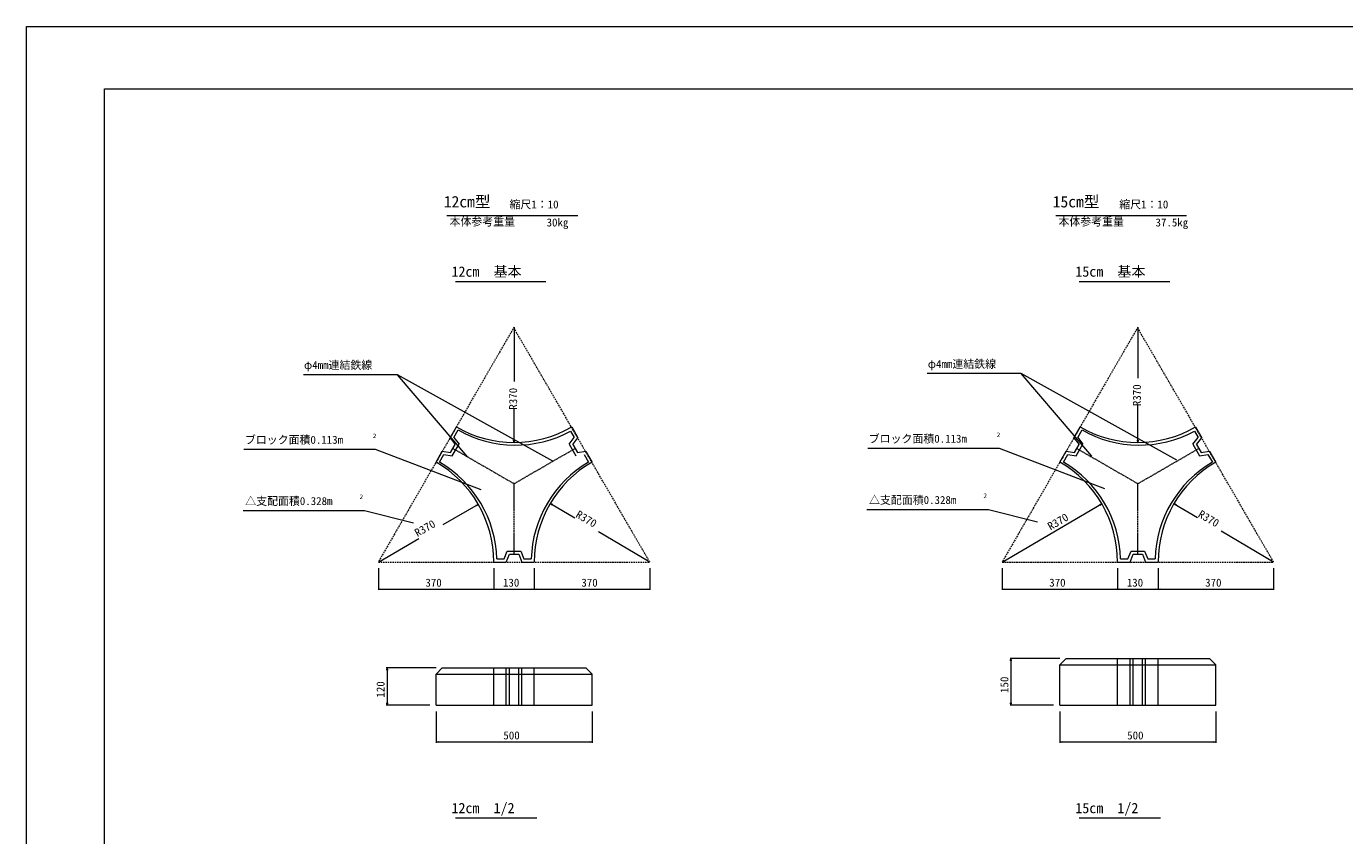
# Model space of a CAD drawing. Units: millimetres on the paper, with parts at other scales. Extents: x -11 to 830, y 0 to 594.
# Drawn here: x -10.9 to 411.7, y 334.2 to 593.7 of the extents above; entities that cross this region are included whole.
import ezdxf
from ezdxf.enums import TextEntityAlignment as Align

# ---------------------------------------------------------------- set-up
doc = ezdxf.new("R2010")
doc.units = ezdxf.units.MM
doc.linetypes.add('USER1', pattern=[0.75, 0.5, -0.25])
doc.linetypes.add('USER2', pattern=[0.375, 0.25, -0.125])
for name, color, linetype, lineweight in [('0_2', 7, 'Continuous', 18), ('D-STR', 1, 'Continuous', 18), ('D-STR-DIM（寸法）', 7, 'Continuous', 18), ('D-STR-HTXT（旗揚げ）', 4, 'Continuous', 18), ('D-STR-STR1（構造物）', 7, 'Continuous', 18), ('D-STR-STRn（構造物）', 7, 'USER1', 18), ('D-STR-TXT（文字）', 7, 'Continuous', 18), ('D-TTL(外枠）', 2, 'Continuous', 18), ('DEFPOINTS_3', 8, 'Continuous', 18)]:
    doc.layers.add(name, color=color, linetype=linetype, lineweight=lineweight)
doc.styles.add('ＭＳ ゴシック', font='')
doc.styles.get('ＭＳ ゴシック').set_extended_font_data('MS Gothic')

msp = doc.modelspace()

# ---------------------------------------------------------------- linework, layer by layer
at = {"layer": '0_2'}
for p, q in [((145.442, 460.313), (145.317, 461.063)), ((145.567, 461.063), (145.442, 460.313)), ((345.442, 460.313), (345.317, 461.063)), ((345.567, 461.063), (345.442, 460.313)), ((133.296, 440.162), (134.008, 440.428)), ((134.008, 440.428), (133.421, 439.945)), ((157.638, 440.249), (157.055, 440.737)), ((157.055, 440.737), (157.765, 440.465)), ((333.184, 440.354), (333.895, 440.624)), ((333.895, 440.624), (333.31, 440.138)), ((357.616, 440.211), (357.032, 440.699)), ((357.032, 440.699), (357.742, 440.427)), ((101.942, 413.251), (102.692, 413.376)), ((102.692, 413.126), (101.942, 413.251)), ((138.192, 413.376), (138.942, 413.251)), ((138.942, 413.251), (138.192, 413.126)), ((138.942, 413.251), (139.692, 413.376)), ((139.692, 413.126), (138.942, 413.251)), ((151.192, 413.376), (151.942, 413.251)), ((151.942, 413.251), (151.192, 413.126)), ((151.942, 413.251), (152.692, 413.376)), ((152.692, 413.126), (151.942, 413.251)), ((188.192, 413.376), (188.942, 413.251)), ((188.942, 413.251), (188.192, 413.126)), ((301.942, 413.251), (302.692, 413.376)), ((302.692, 413.126), (301.942, 413.251)), ((338.192, 413.376), (338.942, 413.251)), ((338.942, 413.251), (338.192, 413.126)), ((338.942, 413.251), (339.692, 413.376)), ((339.692, 413.126), (338.942, 413.251)), ((351.192, 413.376), (351.942, 413.251)), ((351.942, 413.251), (351.192, 413.126)), ((351.942, 413.251), (352.692, 413.376)), ((352.692, 413.126), (351.942, 413.251)), ((388.192, 413.376), (388.942, 413.251)), ((388.942, 413.251), (388.192, 413.126)), ((304.614, 390.301), (304.739, 391.051)), ((304.739, 391.051), (304.864, 390.301)), ((104.614, 387.301), (104.739, 388.051)), ((104.739, 388.051), (104.864, 387.301)), ((104.739, 376.051), (104.614, 376.801)), ((104.864, 376.801), (104.739, 376.051)), ((304.739, 376.051), (304.614, 376.801)), ((304.864, 376.801), (304.739, 376.051)), ((120.442, 364.278), (121.192, 364.403)), ((121.192, 364.153), (120.442, 364.278)), ((169.692, 364.403), (170.442, 364.278)), ((170.442, 364.278), (169.692, 364.153)), ((320.442, 364.278), (321.192, 364.403)), ((321.192, 364.153), (320.442, 364.278)), ((369.692, 364.403), (370.442, 364.278)), ((370.442, 364.278), (369.692, 364.153))]:
    msp.add_line(p, q, dxfattribs=at)
at = {"layer": '0_2', "color": 9}
for p, q in [((145.442, 460.313), (145.442, 460.413)), ((345.442, 460.313), (345.442, 460.413)), ((134.008, 440.428), (133.922, 440.378)), ((157.055, 440.737), (157.141, 440.687)), ((333.895, 440.624), (333.808, 440.573)), ((357.032, 440.699), (357.118, 440.648)), ((101.942, 413.251), (102.042, 413.251)), ((138.942, 413.251), (138.842, 413.251)), ((138.942, 413.251), (139.042, 413.251)), ((151.942, 413.251), (151.842, 413.251)), ((151.942, 413.251), (152.042, 413.251)), ((188.942, 413.251), (188.842, 413.251)), ((301.942, 413.251), (302.042, 413.251)), ((338.942, 413.251), (338.842, 413.251)), ((338.942, 413.251), (339.042, 413.251)), ((351.942, 413.251), (351.842, 413.251)), ((351.942, 413.251), (352.042, 413.251)), ((388.942, 413.251), (388.842, 413.251)), ((304.739, 391.051), (304.739, 390.951)), ((104.739, 388.051), (104.739, 387.951)), ((104.739, 376.051), (104.739, 376.151)), ((304.739, 376.051), (304.739, 376.151)), ((120.442, 364.278), (120.542, 364.278)), ((170.442, 364.278), (170.342, 364.278)), ((320.442, 364.278), (320.542, 364.278)), ((370.442, 364.278), (370.342, 364.278))]:
    msp.add_line(p, q, dxfattribs=at)
at = {"layer": 'D-STR'}
for p, q in [((124.942, 461.806), (126.942, 465.27)), ((163.942, 465.27), (165.942, 461.806)), ((324.942, 461.806), (326.942, 465.27)), ((363.942, 465.27), (365.942, 461.806)), ((124.942, 461.806), (126.607, 459.69)), ((164.276, 459.69), (165.942, 461.806)), ((324.942, 461.806), (326.607, 459.69)), ((364.276, 459.69), (365.942, 461.806)), ((120.442, 454.012), (122.442, 457.476)), ((122.442, 457.476), (125.107, 457.092)), ((125.107, 457.092), (126.607, 459.69)), ((164.276, 459.69), (165.776, 457.092)), ((165.776, 457.092), (168.442, 457.476)), ((168.442, 457.476), (170.442, 454.012)), ((320.442, 454.012), (322.442, 457.476)), ((322.442, 457.476), (325.107, 457.092)), ((325.107, 457.092), (326.607, 459.69)), ((364.276, 459.69), (365.776, 457.092)), ((365.776, 457.092), (368.442, 457.476)), ((368.442, 457.476), (370.442, 454.012)), ((142.942, 421.969), (143.942, 424.469)), ((143.942, 424.469), (146.942, 424.469)), ((146.942, 424.469), (147.942, 421.969)), ((342.942, 421.969), (343.942, 424.469)), ((343.942, 424.469), (346.942, 424.469)), ((346.942, 424.469), (347.942, 421.969)), ((138.942, 421.969), (142.942, 421.969)), ((147.942, 421.969), (151.942, 421.969)), ((338.942, 421.969), (342.942, 421.969)), ((347.942, 421.969), (351.942, 421.969)), ((320.442, 389.051), (322.442, 391.051)), ((320.442, 376.051), (320.442, 389.051)), ((320.442, 389.051), (370.442, 389.051)), ((322.442, 391.051), (368.442, 391.051)), ((338.942, 376.051), (338.942, 391.051)), ((342.942, 376.051), (342.942, 391.051)), ((343.942, 376.051), (343.942, 391.051)), ((346.942, 376.051), (346.942, 391.051)), ((347.942, 376.051), (347.942, 391.051)), ((351.942, 376.051), (351.942, 391.051)), ((368.442, 391.051), (370.442, 389.051)), ((370.442, 376.051), (370.442, 389.051)), ((120.442, 386.051), (122.442, 388.051)), ((120.442, 376.051), (120.442, 386.051)), ((120.442, 386.051), (170.442, 386.051)), ((122.442, 388.051), (168.442, 388.051)), ((138.942, 376.051), (138.942, 388.051)), ((142.942, 376.051), (142.942, 388.051)), ((143.942, 376.051), (143.942, 388.051)), ((146.942, 376.051), (146.942, 388.051)), ((147.942, 376.051), (147.942, 388.051)), ((151.942, 376.051), (151.942, 388.051)), ((168.442, 388.051), (170.442, 386.051)), ((170.442, 376.051), (170.442, 386.051)), ((120.442, 376.051), (170.442, 376.051)), ((320.442, 376.051), (370.442, 376.051))]:
    msp.add_line(p, q, dxfattribs=at)
for centre, start, end in [((145.442, 497.313), 239.99997, 300.00003), ((345.442, 497.313), 239.99997, 300.00003), ((101.942, 421.969), 0, 59.99997), ((188.942, 421.969), 120.00003, 180), ((301.942, 421.969), 0, 59.99997), ((388.942, 421.969), 120.00003, 180)]:
    msp.add_arc(centre, 37, start, end, dxfattribs=at)
at = {"layer": 'D-STR-DIM（寸法）'}
for p, q in [((145.442, 497.313), (145.442, 479.794)), ((345.442, 497.313), (345.442, 480.918)), ((145.442, 460.413), (145.442, 470.988)), ((345.442, 460.413), (345.442, 472.112)), ((133.922, 440.378), (122.589, 433.854)), ((157.141, 440.687), (164.947, 436.092)), ((301.942, 421.969), (333.808, 440.573)), ((357.118, 440.648), (364.543, 436.29)), ((188.942, 421.969), (172.535, 431.626)), ((388.942, 421.969), (372.137, 431.833)), ((101.942, 421.969), (114.957, 429.461)), ((101.942, 419.969), (101.942, 413.001)), ((138.942, 419.969), (138.942, 413.001)), ((138.942, 419.969), (138.942, 413.001)), ((151.942, 419.969), (151.942, 413.001)), ((151.942, 419.969), (151.942, 413.001)), ((188.942, 419.969), (188.942, 413.001)), ((301.942, 419.969), (301.942, 413.001)), ((338.942, 419.969), (338.942, 413.001)), ((338.942, 419.969), (338.942, 413.001)), ((351.942, 419.969), (351.942, 413.001)), ((351.942, 419.969), (351.942, 413.001)), ((388.942, 419.969), (388.942, 413.001)), ((102.042, 413.251), (138.842, 413.251)), ((139.042, 413.251), (151.842, 413.251)), ((152.042, 413.251), (188.842, 413.251)), ((302.042, 413.251), (338.842, 413.251)), ((339.042, 413.251), (351.842, 413.251)), ((352.042, 413.251), (388.842, 413.251)), ((320.442, 391.051), (304.489, 391.051)), ((304.739, 390.951), (304.739, 376.151)), ((120.442, 388.051), (104.489, 388.051)), ((104.739, 387.951), (104.739, 376.151)), ((118.442, 376.051), (104.489, 376.051)), ((120.442, 374.051), (120.442, 364.028)), ((170.442, 374.051), (170.442, 364.028)), ((318.442, 376.051), (304.489, 376.051)), ((320.442, 374.051), (320.442, 364.028)), ((370.442, 374.051), (370.442, 364.028)), ((120.542, 364.278), (170.342, 364.278)), ((320.542, 364.278), (370.342, 364.278))]:
    msp.add_line(p, q, dxfattribs=at)
at = {"layer": 'D-STR-HTXT（旗揚げ）'}
for p, q in [((123.933, 533.111), (165.846, 533.111)), ((319.151, 533.111), (361.064, 533.111))]:
    msp.add_line(p, q, dxfattribs=at)
at = {"layer": 'D-STR-STR1（構造物）'}
for p, q in [((126.146, 461.893), (127.557, 464.336)), ((126.146, 461.893), (127.811, 459.777)), ((163.072, 459.777), (164.737, 461.893)), ((163.569, 463.916), (164.737, 461.893)), ((326.146, 461.893), (327.557, 464.336)), ((326.146, 461.893), (327.811, 459.777)), ((363.072, 459.777), (364.737, 461.893)), ((363.569, 463.916), (364.737, 461.893)), ((125.634, 456.006), (127.811, 459.777)), ((163.072, 459.777), (165.249, 456.006)), ((325.634, 456.006), (327.811, 459.777)), ((363.072, 459.777), (365.249, 456.006)), ((121.557, 453.945), (122.969, 456.39)), ((122.969, 456.39), (125.634, 456.006)), ((167.914, 456.39), (169.326, 453.945)), ((321.557, 453.945), (322.969, 456.39)), ((322.969, 456.39), (325.634, 456.006)), ((365.249, 456.006), (367.914, 456.39)), ((367.914, 456.39), (369.326, 453.945)), ((139.928, 422.969), (142.264, 422.969)), ((142.264, 422.969), (143.264, 425.469)), ((143.264, 425.469), (147.619, 425.469)), ((147.619, 425.469), (148.619, 422.969)), ((148.619, 422.969), (150.955, 422.969)), ((339.928, 422.969), (342.264, 422.969)), ((342.264, 422.969), (343.264, 425.469)), ((343.264, 425.469), (347.619, 425.469)), ((347.619, 425.469), (348.619, 422.969)), ((348.619, 422.969), (350.955, 422.969))]:
    msp.add_line(p, q, dxfattribs=at)
at = {"layer": 'D-STR-STR1（構造物）', "linetype": 'USER2'}
for p, q in [((125.857, 458.391), (145.442, 447.084)), ((145.442, 447.083), (165.026, 458.391)), ((325.857, 458.391), (345.442, 447.084)), ((345.442, 447.083), (365.026, 458.391)), ((145.442, 424.469), (145.442, 447.084)), ((345.442, 424.469), (345.442, 447.084))]:
    msp.add_line(p, q, dxfattribs=at)
at = {"layer": 'D-STR-STR1（構造物）'}
for centre, start, end in [((145.94, 496.446), 240.20919, 298.45495), ((345.94, 496.446), 240.20919, 298.45495), ((102.942, 421.969), 1.54872, 59.79251), ((187.942, 421.969), 120.20749, 178.45128), ((302.942, 421.969), 1.54872, 59.79251), ((387.942, 421.969), 120.20749, 178.45128)]:
    msp.add_arc(centre, 37, start, end, dxfattribs=at)
at = {"layer": 'D-STR-STRn（構造物）', "color": 4, "linetype": 'Continuous'}
for p, q in [((126.673, 511.952), (155.643, 511.952)), ((326.673, 511.952), (355.643, 511.952)), ((126.673, 339.96), (152.747, 339.96)), ((326.673, 339.96), (352.747, 339.96))]:
    msp.add_line(p, q, dxfattribs=at)
at = {"layer": 'D-STR-STRn（構造物）'}
for p, q in [((145.442, 497.313), (101.942, 421.969)), ((188.942, 421.969), (145.442, 496.969)), ((345.442, 497.313), (301.942, 421.969)), ((388.942, 421.969), (345.442, 496.969)), ((101.942, 421.969), (188.942, 421.969)), ((301.942, 421.969), (388.942, 421.969))]:
    msp.add_line(p, q, dxfattribs=at)
at = {"layer": 'D-STR-TXT（文字）', "color": 2}
for p, q in [((108.072, 482.022), (77.944, 482.022)), ((157.897, 454.275), (108.072, 482.022)), ((130.673, 455.61), (108.072, 482.022)), ((308.072, 482.367), (277.944, 482.367)), ((330.673, 455.955), (308.072, 482.367)), ((357.897, 454.619), (308.072, 482.366)), ((101.05, 458.051), (58.845, 458.051)), ((134.906, 445.128), (101.05, 458.051)), ((301.05, 458.395), (258.845, 458.395)), ((334.906, 445.472), (301.05, 458.395)), ((97.522, 438.406), (58.568, 438.406)), ((113.239, 434.39), (97.522, 438.406)), ((297.522, 438.75), (258.568, 438.75)), ((313.239, 434.735), (297.522, 438.75))]:
    msp.add_line(p, q, dxfattribs=at)
at = {"layer": 'D-TTL(外枠）'}
for p, q in [((14.091, 573.7), (809.091, 573.7)), ((14.091, 19.7), (14.091, 573.7))]:
    msp.add_line(p, q, dxfattribs=at)
at = {"layer": 'DEFPOINTS_3'}
for p, q in [((-10.909, -0.3), (-10.909, 593.7)), ((-10.909, 593.7), (830.091, 593.7))]:
    msp.add_line(p, q, dxfattribs=at)

# ---------------------------------------------------------------- texts
at = {"layer": 'D-STR-DIM（寸法）', "style": 'ＭＳ ゴシック'}
for s, height, p in [('12cm\u3000基本', 3.299, (125.388, 512.452)), ('15cm\u3000基本', 3.299, (325.388, 512.452)), ('370', 2.566, (117.022, 413.301)), ('130', 2.566, (141.897, 413.301)), ('370', 2.566, (167.022, 413.301)), ('370', 2.566, (317.022, 413.301)), ('130', 2.566, (341.897, 413.301)), ('370', 2.566, (367.022, 413.301)), ('500', 2.566, (142.022, 364.328)), ('500', 2.566, (342.022, 364.328)), ('12cm\u30001/2', 3.299, (125.388, 340.46)), ('15cm\u30001/2', 3.299, (325.388, 340.46))]:
    msp.add_text(s, height=height, dxfattribs=at).set_placement(p, align=Align.BOTTOM_LEFT)
for s, rotation, p in [('R370', 90, (147.192, 470.825)), ('R370', 90, (347.192, 471.949)), ('R370', 29.926, (114.863, 429.298)), ('R370', 329.519, (164.584, 435.798)), ('R370', 30.277, (317.835, 431.388)), ('R370', 329.589, (364.121, 435.894)), ('150', 90, (304.689, 380.007)), ('120', 90, (104.689, 378.507))]:
    msp.add_text(s, height=2.566, rotation=rotation, dxfattribs=at).set_placement(p, align=Align.BOTTOM_LEFT)
at = {"layer": 'D-STR-TXT（文字）', "style": 'ＭＳ ゴシック'}
for s, height, p in [('12cm型', 3.666, (122.923, 534.559)), ('縮尺1：10', 2.566, (143.978, 534.559)), ('15cm型', 3.666, (318.141, 534.559)), ('縮尺1：10', 2.566, (339.47, 534.559)), ('本体参考重量', 2.566, (124.764, 529.044)), ('本体参考重量', 2.566, (319.981, 529.044)), ('30kg', 2.566, (155.884, 528.78)), ('37.5kg', 2.566, (351.101, 528.78)), ('φ4mm連結鉄線', 2.566, (78.091, 483.055)), ('φ4mm連結鉄線', 2.566, (278.091, 483.4)), ('ブロック面積0.113m', 2.566, (59.161, 459.104)), ('2', 1.466, (100.168, 461.241)), ('ブロック面積0.113m', 2.566, (259.161, 459.448)), ('2', 1.466, (300.168, 461.586)), ('2', 1.466, (295.926, 442.057)), ('△支配面積0.328m', 2.566, (59.266, 439.459)), ('2', 1.466, (95.926, 441.713)), ('△支配面積0.328m', 2.566, (259.266, 439.803))]:
    msp.add_text(s, height=height, dxfattribs=at).set_placement(p, align=Align.BOTTOM_LEFT)

doc.saveas('drawing.dxf')
